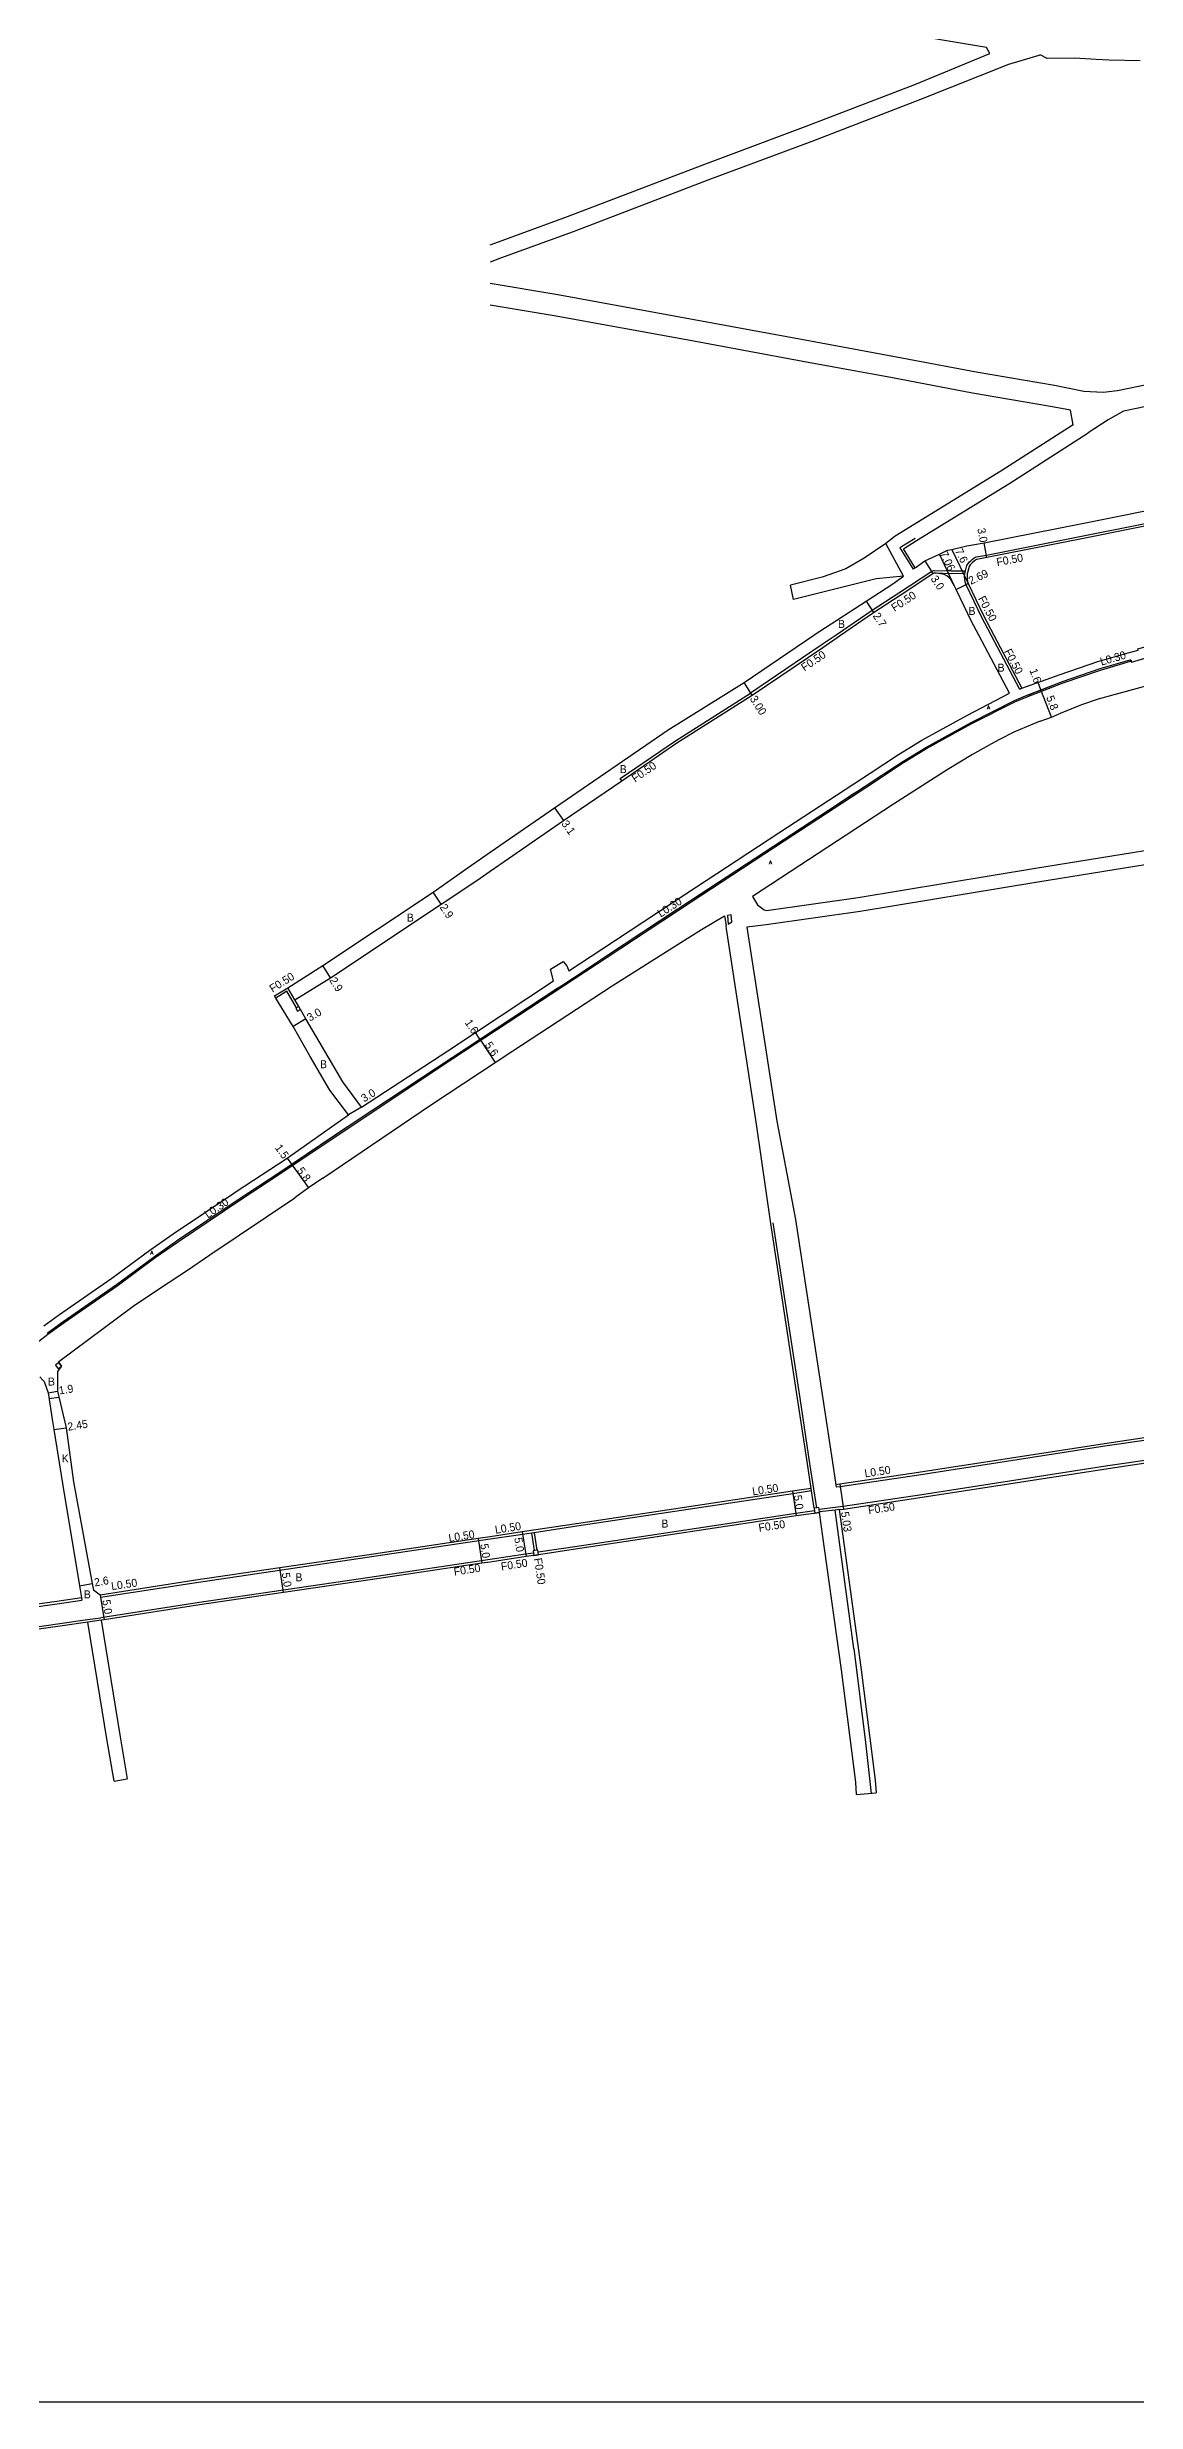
# Model space of a CAD drawing. Header units: metres. Extents: x -27200 to -24000, y -87000 to -85800.
# Drawn here: x -25170.8 to -24953.2, y -87000 to -86529.1 of the extents above; entities that cross this region are included whole.
import ezdxf

# ---------------------------------------------------------------- set-up
doc = ezdxf.new("R2010")
doc.units = ezdxf.units.M
doc.header["$LTSCALE"] = 2.5
for name, color, linetype in [('側溝・桝', 7, 'Continuous'), ('図郭', 7, 'Continuous'), ('幅員', 7, 'Continuous'), ('歩道・分離帯・安全施設', 7, 'Continuous'), ('舗装', 7, 'Continuous'), ('道路', 7, 'Continuous')]:
    doc.layers.add(name, color=color, linetype=linetype)
doc.styles.get("Standard").update_dxf_attribs({"font": ''})
doc.styles.add('YOKO_DECO', font='txt.shx', dxfattribs={"bigfont": 'extfont.shx'})
doc.styles.get('Standard').set_extended_font_data('@MS PGothic')

msp = doc.modelspace()

# ---------------------------------------------------------------- linework, layer by layer
at = {"layer": '側溝・桝', "flags": 128}
for points in [[(-24983.04, -86630.68), (-24963.7, -86626.85), (-24944.22, -86622.95), (-24939.01, -86622.13), (-24911.86, -86616.74), (-24898.29, -86614.09), (-24897.8, -86614.26), (-24897.43, -86614.46), (-24897.1, -86614.7), (-24896.81, -86614.96), (-24896.54, -86615.22), (-24896.29, -86615.46), (-24895.96, -86615.77), (-24895.62, -86616.12), (-24895.31, -86616.51), (-24895.04, -86616.96), (-24894.95, -86617.19), (-24891.92, -86631.51), (-24890.84, -86637.07), (-24891.33, -86637.16)], [(-24997.29, -86627.37), (-25000.34, -86629.24), (-24997.69, -86633.48)], [(-24987.12, -86636.6), (-24987.29, -86636.05), (-24987.39, -86635.54), (-24987.42, -86635.03), (-24987.42, -86634.92), (-24987.37, -86634.31), (-24987.25, -86633.81), (-24986.93, -86632.74), (-24986.69, -86632.35), (-24986.44, -86632.06), (-24986.19, -86631.8), (-24985.9, -86631.55), (-24985.83, -86631.5), (-24985.47, -86631.25), (-24985.2, -86631.11), (-24985.08, -86631.06), (-24983.04, -86630.68)], [(-24993.5, -86633.75), (-24993.98, -86633.94), (-25000.58, -86638.28), (-25005.89, -86641.73), (-25013.1, -86646.69)], [(-24997.27, -86633.22), (-24997.69, -86633.48)], [(-24993.5, -86633.75), (-24990.1, -86633.85), (-24987.25, -86633.81)], [(-24993.4, -86634.25), (-24990.1, -86634.35), (-24987.37, -86634.31)], [(-24982.1, -86646.69), (-24984.04, -86643), (-24987.12, -86636.6)], [(-25013.1, -86646.69), (-25016.05, -86648.72), (-25030.19, -86658.31)], [(-24975.95, -86657.3), (-24976.39, -86657.54), (-24982.1, -86646.69)], [(-25056.25, -86675.38), (-25045.22, -86667.83), (-25030.19, -86658.31)], [(-25055.96, -86675.79), (-25056.25, -86675.38)], [(-25121.32, -86719.6), (-25122.73, -86717.19)], [(-25120.97, -86721.19), (-25122.91, -86717.89), (-25125.11, -86719.27)], [(-25016.98, -86821.21), (-25018.32, -86812.35), (-25020.3, -86799.27), (-25025.67, -86764.24)], [(-24869.64, -86795.63), (-24876.32, -86796.61), (-24886.9, -86798.16), (-24922.89, -86803.54), (-24949.63, -86807.45), (-24959.38, -86808.87), (-24996.54, -86814.65), (-25012.27, -86816.98), (-25013.05, -86817.09)], [(-24905.66, -86805.01), (-24922.27, -86807.5), (-24949.05, -86811.41), (-24958.79, -86812.83), (-24995.93, -86818.61), (-25011.68, -86820.96), (-25016.47, -86821.51)], [(-25018, -86817.82), (-25021.74, -86818.38), (-25064.91, -86824.9), (-25073.49, -86826.18), (-25073.98, -86826.25), (-25075.75, -86826.52), (-25082.25, -86827.49)], [(-25017.48, -86821.29), (-25018, -86817.82), (-25018.08, -86817.33)], [(-25013.13, -86816.6), (-25013.05, -86817.09)], [(-25017.44, -86821.78), (-25021.16, -86822.33), (-25064.38, -86828.87), (-25072.66, -86830.1)], [(-25012.51, -86821.56), (-25013.29, -86821.65), (-25016.4, -86822)], [(-25082.25, -86827.49), (-25106.86, -86831.16), (-25141.46, -86836.25), (-25160.14, -86839.16)], [(-25073.6, -86830.24), (-25075.17, -86830.47), (-25082.25, -86831.53)], [(-25073.98, -86826.25), (-25073.46, -86829.76)], [(-25073.49, -86826.18), (-25072.96, -86829.69)], [(-25082.25, -86831.53), (-25106.31, -86835.12), (-25140.85, -86840.21), (-25160.12, -86843.21)], [(-25177.99, -86841.7), (-25168.85, -86840.4), (-25163.89, -86839.7)], [(-25163.96, -86839.2), (-25163.89, -86839.7)], [(-25160.22, -86838.67), (-25160.14, -86839.16)], [(-25177.43, -86845.66), (-25168.29, -86844.36), (-25162.75, -86843.57)], [(-25162.75, -86843.57), (-25160.12, -86843.21)], [(-25160.04, -86843.7), (-25162.68, -86844.07)]]:
    msp.add_lwpolyline(points, dxfattribs=at)
at = {"layer": '側溝・桝'}
for points in [[(-25175.13, -86789.94), (-25170.67, -86786.48), (-25167.46, -86784.17), (-25156.8, -86776.78), (-25149.23, -86771.16), (-25144.6, -86767.95), (-25132.49, -86759.81), (-25124.14, -86754.29), (-25108.88, -86744.07), (-25089.7, -86731.36), (-25065.47, -86715.44), (-25058.84, -86711.09), (-25042.05, -86700), (-25023.5, -86687.85), (-25005.23, -86675.87), (-24999.61, -86672.16), (-24995.02, -86669.39), (-24985.93, -86664.39), (-24977.33, -86660.04), (-24975.09, -86659.1), (-24967.72, -86656.22), (-24960.25, -86653.66), (-24954.21, -86651.92), (-24954.1, -86651.89)], [(-25033.95, -86704), (-25034.06, -86702.6), (-25034.82, -86702.72), (-25034.69, -86704.48)], [(-25034.69, -86704.48), (-25033.95, -86704)]]:
    msp.add_lwpolyline(points, dxfattribs=at)
at = {"layer": '側溝・桝', "flags": 128}
for points in [[(-25120.78, -86721.9), (-25120.18, -86721.54), (-25120.54, -86720.94), (-25120.97, -86721.19), (-25121.14, -86721.29)], [(-25168.66, -86793.41), (-25167.94, -86792.88), (-25168.47, -86792.16), (-25169.19, -86792.69)], [(-25017.37, -86822.28), (-25016.46, -86822.15), (-25016.38, -86822.13), (-25016.4, -86822), (-25016.47, -86821.51), (-25016.53, -86821.14), (-25016.98, -86821.21), (-25017.48, -86821.29), (-25017.51, -86821.29), (-25017.44, -86821.78)], [(-25073.53, -86830.74), (-25072.59, -86830.6), (-25072.66, -86830.1), (-25072.73, -86829.66), (-25072.96, -86829.69), (-25073.46, -86829.76), (-25073.67, -86829.8), (-25073.6, -86830.24)]]:
    msp.add_lwpolyline(points, close=True, dxfattribs=at)
at = {"layer": '図郭'}
msp.add_lwpolyline([(-25600, -87000), (-24800, -87000), (-24800, -86400), (-25600, -86400)], close=True, dxfattribs=at)
at = {"layer": '幅員', "flags": 128}
for points in [[(-24995.37, -86631.86), (-24993.73, -86634.37)], [(-24989.43, -86636.87), (-24992.44, -86630.48)], [(-24989.96, -86629.53), (-24986.67, -86636.38)], [(-24982.95, -86631.17), (-24983.49, -86628.22)], [(-24989.09, -86637.55), (-24986.67, -86636.38)], [(-25007.09, -86639.89), (-25005.62, -86642.16)], [(-25029.9, -86658.72), (-25031.5, -86656.18)], [(-25069.41, -86681.24), (-25067.62, -86683.77)], [(-25092.05, -86700.52), (-25093.67, -86698.11)], [(-25114.19, -86715.25), (-25115.7, -86712.77)], [(-25119.08, -86723.42), (-25121.67, -86724.94)], [(-25108.01, -86741.06), (-25110.58, -86742.61)], [(-25170.64, -86798.19), (-25168.76, -86797.9)], [(-25169.48, -86805.57), (-25167.06, -86805.18)], [(-25012.35, -86816.48), (-25011.61, -86821.46)], [(-25021.81, -86817.88), (-25021.08, -86822.83)], [(-25084.67, -86827.34), (-25083.93, -86832.29)], [(-25075.83, -86826.02), (-25075.09, -86830.97)], [(-25123.61, -86838.17), (-25124.33, -86833.22)], [(-25164.36, -86836.8), (-25161.8, -86836.37)], [(-25160.22, -86838.67), (-25159.45, -86843.61)]]:
    msp.add_lwpolyline(points, dxfattribs=at)
at = {"layer": '幅員'}
for points in [[(-24972.16, -86657.65), (-24972.7, -86656.14)], [(-24970.05, -86663.06), (-24972.16, -86657.65)], [(-25084.34, -86727.5), (-25085.22, -86726.17)], [(-25084.34, -86727.5), (-25081.26, -86732.18)], [(-25122.82, -86751.26), (-25121.97, -86752.49)], [(-25121.97, -86752.49), (-25118.59, -86757.2)]]:
    msp.add_lwpolyline(points, dxfattribs=at)
at = {"layer": '歩道・分離帯・安全施設'}
for points in [[(-25170.84, -86786.25), (-25167.63, -86783.94), (-25156.97, -86776.55), (-25149.4, -86770.93), (-25144.76, -86767.71), (-25132.65, -86759.57), (-25124.3, -86754.05), (-25109.03, -86743.83), (-25089.86, -86731.13), (-25065.62, -86715.2), (-25059, -86710.85), (-25042.2, -86699.77), (-25023.66, -86687.62), (-25005.38, -86675.64), (-24999.76, -86671.93), (-24995.16, -86669.14), (-24986.06, -86664.14), (-24977.45, -86659.79), (-24975.2, -86658.84), (-24967.82, -86655.96), (-24960.33, -86653.39), (-24954.29, -86651.65), (-24954.17, -86651.62), (-24954.05, -86652.06), (-24950.7, -86651.1)], [(-25170.84, -86786.25), (-25167.63, -86783.94), (-25156.97, -86776.55), (-25149.4, -86770.93), (-25144.76, -86767.71), (-25132.65, -86759.57), (-25124.3, -86754.05), (-25109.03, -86743.83), (-25089.86, -86731.13), (-25065.62, -86715.2), (-25059, -86710.85), (-25042.2, -86699.77), (-25023.66, -86687.62), (-25005.38, -86675.64), (-24999.76, -86671.93), (-24995.16, -86669.14), (-24986.06, -86664.14), (-24977.45, -86659.79), (-24975.2, -86658.84), (-24967.82, -86655.96), (-24960.33, -86653.39), (-24954.29, -86651.65), (-24954.17, -86651.62), (-24954.05, -86652.06), (-24950.7, -86651.1)], [(-24974.62, -86658.61), (-24967.82, -86655.96), (-24960.33, -86653.39), (-24958.89, -86652.98)], [(-24981.22, -86661.69), (-24977.45, -86659.79)], [(-25005.3, -86675.58), (-24999.76, -86671.93), (-24995.16, -86669.14), (-24986.06, -86664.14), (-24981.33, -86661.75)], [(-25016.21, -86682.74), (-25009.48, -86678.32)], [(-25021.92, -86686.48), (-25018.85, -86684.47)], [(-25029.1, -86691.18), (-25025.76, -86689)], [(-25041.05, -86699.01), (-25038.5, -86697.34)], [(-25064.99, -86714.79), (-25059, -86710.85), (-25044.85, -86701.51)], [(-25105.93, -86741.77), (-25089.86, -86731.13), (-25068.72, -86717.24)], [(-25168.12, -86784.3), (-25167.63, -86783.94), (-25156.97, -86776.55), (-25149.4, -86770.93), (-25144.76, -86767.71), (-25132.65, -86759.57), (-25124.3, -86754.05), (-25110.75, -86744.98)]]:
    msp.add_lwpolyline(points, dxfattribs=at)
at = {"layer": '舗装', "flags": 128}
for points in [[(-24999.63, -86634.9), (-25003.13, -86628.34)], [(-25170.46, -86799.36), (-25168.48, -86799.1)], [(-25012.51, -86821.56), (-25013.29, -86821.65), (-25016.4, -86822), (-25016.38, -86822.13), (-25016.46, -86822.15)], [(-25009.54, -86849.35), (-25013.29, -86821.65)], [(-25164.36, -86836.8), (-25161.8, -86836.37)], [(-25160.04, -86843.7), (-25162.68, -86844.07)], [(-25009.54, -86849.35), (-25007.2, -86868.14), (-25006.09, -86878.3)]]:
    msp.add_lwpolyline(points, dxfattribs=at)
at = {"layer": '道路', "flags": 128}
for points in [[(-25082.24, -86568.65), (-25081.35, -86568.29), (-25066.78, -86563), (-25039.85, -86552.69), (-25019.11, -86544.93), (-24997.37, -86536.54), (-24982.36, -86530.36), (-24983.03, -86529.15), (-24992.21, -86527.62), (-25009.2, -86524.65), (-25020.82, -86522.7), (-25036.13, -86519.76), (-25041.07, -86519.17)], [(-24952.3, -86531.85), (-24958.49, -86531.68), (-24961.07, -86531.6), (-24965.44, -86531.31), (-24970.91, -86531.38), (-24972.27, -86530.61), (-24972.55, -86530.74), (-24978.6, -86532.59), (-24996.2, -86539.54), (-25017.96, -86547.94), (-25038.71, -86555.7), (-25065.66, -86566.01), (-25080.19, -86571.29), (-25082.24, -86572.12)], [(-24800.6, -86581.27), (-24801.35, -86576.56), (-24804.14, -86559.86), (-24807.53, -86541.05), (-24807.95, -86540.79), (-24808.95, -86541.7), (-24823.29, -86553.63), (-24837.21, -86565.59), (-24849.63, -86575.82), (-24853.43, -86578.27), (-24857.82, -86579.96), (-24863.67, -86581.23), (-24883.38, -86585.84), (-24901.84, -86590.13), (-24918.44, -86594.02), (-24938.18, -86598.32), (-24955.62, -86601.89), (-24958.73, -86603.63), (-24962.67, -86606.22)], [(-25082.24, -86576.31), (-25068.72, -86578.57), (-25041.47, -86583.54), (-25018.95, -86587.71), (-25001.01, -86591), (-24985.06, -86594.03), (-24969.46, -86596.73), (-24963.55, -86597.87), (-24959.71, -86598.07), (-24956.81, -86597.77), (-24939.07, -86594.11)], [(-24965.7, -86604.63), (-24966.26, -86601.67), (-24970.23, -86600.96), (-24985.83, -86598.27), (-25001.8, -86595.23), (-25019.73, -86591.94), (-25042.25, -86587.78), (-25069.47, -86582.81), (-25082.24, -86580.68)], [(-24965.7, -86604.63), (-24980.16, -86613.92), (-25001.28, -86626.91), (-25003.13, -86628.34)], [(-24999.65, -86629.4), (-24997.03, -86627.79), (-24978.59, -86616.45), (-24962.67, -86606.22)], [(-24997.27, -86633.22), (-24995.37, -86631.86), (-24992.44, -86630.48), (-24990.82, -86629.72), (-24989.96, -86629.53), (-24986.93, -86628.86), (-24983.49, -86628.22), (-24963.57, -86624.27), (-24944.66, -86620.49), (-24939.39, -86619.65), (-24912.35, -86614.29), (-24898.9, -86611.66), (-24896.63, -86611.21), (-24893.27, -86610.56)], [(-24944.13, -86623.45), (-24963.6, -86627.34), (-24982.95, -86631.17), (-24984.95, -86631.55), (-24985, -86631.57), (-24985.21, -86631.68), (-24985.54, -86631.9), (-24985.59, -86631.94), (-24985.85, -86632.16), (-24986.07, -86632.4), (-24986.29, -86632.65), (-24986.46, -86632.93), (-24986.78, -86633.98), (-24986.88, -86634.42), (-24986.92, -86634.98), (-24986.92, -86635.01), (-24986.89, -86635.48), (-24986.8, -86635.94), (-24986.67, -86636.38), (-24983.6, -86642.77), (-24981.53, -86646.69)], [(-25003.13, -86628.34), (-25007.51, -86631.28), (-25011.17, -86633.43), (-25015.87, -86635.1), (-25022.22, -86636.69)], [(-24997.27, -86633.22), (-24999.65, -86629.4)], [(-25021.6, -86639.56), (-25022.22, -86636.69)], [(-24999.63, -86634.9), (-25005.06, -86635.43), (-25021.6, -86639.56)], [(-25017.52, -86646.69), (-25017.45, -86646.64), (-25007.09, -86639.89), (-25001.75, -86636.41), (-24999.63, -86634.9)], [(-25012.22, -86646.69), (-25005.62, -86642.16), (-25000.31, -86638.7), (-24993.73, -86634.37), (-24993.4, -86634.25)], [(-24984.57, -86646.69), (-24986, -86643.99), (-24989.09, -86637.55), (-24989.43, -86636.87), (-24990.22, -86635.48), (-24990.56, -86635.14), (-24990.93, -86634.85), (-24991.34, -86634.6), (-24991.4, -86634.57), (-24993.4, -86634.25)], [(-25031.5, -86656.18), (-25017.52, -86646.69)], [(-25029.9, -86658.72), (-25015.77, -86649.13), (-25012.22, -86646.69)], [(-24978.46, -86658.31), (-24984.57, -86646.69)], [(-24981.53, -86646.69), (-24975.95, -86657.3)], [(-25082.25, -86690.11), (-25069.41, -86681.24), (-25046.64, -86665.65), (-25031.5, -86656.18)], [(-25082.25, -86693.88), (-25067.62, -86683.77), (-25055.96, -86675.79), (-25044.94, -86668.24), (-25029.9, -86658.72)], [(-24886.59, -86682.33), (-24896.1, -86683.8), (-24931.53, -86689.4), (-24972.79, -86696.1), (-25008.26, -86701.93), (-25027.09, -86704.62), (-25030.93, -86705.06), (-25024.97, -86743.85), (-25021.22, -86763.56), (-25015.86, -86798.51), (-25013.87, -86811.68), (-25013.13, -86816.6)], [(-25110.58, -86742.61), (-25114.3, -86737.7), (-25118.24, -86730.98), (-25121.67, -86724.94), (-25125.11, -86719.27), (-25125.36, -86718.84), (-25122.73, -86717.19), (-25115.7, -86712.77), (-25093.67, -86698.11), (-25086.68, -86693.18), (-25082.25, -86690.11)], [(-25108.01, -86741.06), (-25111.7, -86736), (-25116.42, -86727.94), (-25119.08, -86723.42), (-25120.18, -86721.54), (-25120.54, -86720.94), (-25121.32, -86719.6), (-25114.19, -86715.25), (-25092.05, -86700.52), (-25084.93, -86695.73), (-25082.25, -86693.88)], [(-25018.08, -86817.33), (-25018.82, -86812.43), (-25020.79, -86799.35), (-25026.16, -86764.32), (-25029.01, -86744.49), (-25035.01, -86705.45), (-25035.08, -86704.74)], [(-25168.47, -86792.16), (-25167.94, -86792.88), (-25168.76, -86793.96), (-25168.76, -86797.9), (-25167.06, -86805.18), (-25165.58, -86816), (-25161.8, -86836.37), (-25161.55, -86837.68)], [(-25172.31, -86795.03), (-25171.69, -86795.68), (-25171.4, -86795.97), (-25170.64, -86798.19), (-25169.74, -86803.91), (-25169.48, -86805.57), (-25167.76, -86816.36), (-25164.36, -86836.8), (-25163.96, -86839.2)], [(-24869.72, -86795.14), (-24876.39, -86796.12), (-24886.97, -86797.66), (-24922.96, -86803.05), (-24949.7, -86806.95), (-24959.46, -86808.38), (-24996.62, -86814.16), (-25012.35, -86816.48), (-25013.13, -86816.6)], [(-25012.51, -86821.56), (-25011.61, -86821.46), (-24995.86, -86819.1), (-24958.71, -86813.32), (-24948.98, -86811.9), (-24922.2, -86807.99), (-24886.23, -86802.61), (-24875.67, -86801.06), (-24869.11, -86800.1)], [(-25018.08, -86817.33), (-25021.81, -86817.88), (-25064.99, -86824.41), (-25075.83, -86826.02), (-25082.25, -86826.98)], [(-25016.46, -86822.15), (-25017.37, -86822.28), (-25017.58, -86822.31), (-25021.08, -86822.83), (-25064.3, -86829.36), (-25072.59, -86830.6), (-25073.53, -86830.74), (-25075.09, -86830.97), (-25082.25, -86832.04)], [(-25016.46, -86822.15), (-25015.46, -86829.36), (-25012.1, -86853.58), (-25009.24, -86876.07), (-25009.06, -86878.52)], [(-25012.51, -86821.56), (-25011.5, -86828.81), (-25008.13, -86853.06), (-25005.26, -86875.67), (-25005.07, -86878.23)], [(-25082.25, -86826.98), (-25084.67, -86827.34), (-25106.93, -86830.66), (-25124.33, -86833.22), (-25141.54, -86835.76), (-25160.22, -86838.67)], [(-25082.25, -86832.04), (-25083.93, -86832.29), (-25106.23, -86835.61), (-25123.61, -86838.17), (-25140.78, -86840.7), (-25159.45, -86843.61), (-25160.04, -86843.7)], [(-25163.96, -86839.2), (-25168.92, -86839.91), (-25178.06, -86841.21), (-25194.64, -86843.57), (-25214.85, -86846.83), (-25242.71, -86850.96), (-25243.41, -86851.02), (-25244.42, -86850.39), (-25244.56, -86850.25)], [(-25160.22, -86838.67), (-25161.55, -86837.68)], [(-25160.04, -86843.7), (-25156.26, -86866.98), (-25154.81, -86875.43)], [(-25157.44, -86875.88), (-25154.81, -86875.43)], [(-25009.06, -86878.52), (-25005.07, -86878.23)]]:
    msp.add_lwpolyline(points, dxfattribs=at)
at = {"layer": '道路'}
for points in [[(-24975.95, -86657.3), (-24968.32, -86654.58), (-24960.77, -86651.99), (-24954.69, -86650.24), (-24952.71, -86649.66), (-24952.77, -86649.45), (-24951.12, -86648.97), (-24945.07, -86647.41), (-24937.29, -86645.75), (-24929.12, -86644.09), (-24925.62, -86643.49), (-24915.93, -86641.6), (-24906.16, -86639.68), (-24901.02, -86638.68), (-24891.33, -86637.16)], [(-24894.92, -86645.64), (-24899.09, -86646.2), (-24906.55, -86647.4), (-24913.3, -86648.49), (-24926.54, -86651.21), (-24944.37, -86655.21), (-24952.16, -86657.14), (-24957.29, -86658.53), (-24960.69, -86659.47), (-24964, -86660.64), (-24968.3, -86662.36), (-24968.49, -86662.43)], [(-25067.64, -86711.96), (-25066.93, -86712.83), (-25066.52, -86713.83), (-25059.9, -86709.48), (-25043.11, -86698.4), (-25024.56, -86686.25), (-25006.28, -86674.27), (-25000.64, -86670.54), (-24995.98, -86667.72), (-24986.83, -86662.69), (-24978.46, -86658.31)], [(-24972.3, -86663.92), (-24973.75, -86664.48), (-24977.54, -86666.07), (-24980.41, -86667.55), (-24982, -86668.43), (-24985.84, -86670.59), (-24990.89, -86673.64), (-25001.6, -86680.49), (-25029.84, -86698.93), (-25028.8, -86700.63)], [(-24972.3, -86663.92), (-24970.05, -86663.06), (-24968.49, -86662.43)], [(-25028.8, -86700.63), (-25027.49, -86701.63), (-25026.99, -86701.74), (-25008.69, -86699.13), (-24973.25, -86693.3), (-24931.98, -86686.6), (-24896.54, -86681), (-24886.81, -86679.49)], [(-25115.74, -86755.28), (-25094.16, -86740.67), (-25077.72, -86729.85), (-25057.84, -86716.82), (-25047.01, -86709.97), (-25040.01, -86705.57), (-25035.42, -86702.85), (-25035.08, -86704.74)], [(-25070.21, -86713.46), (-25067.64, -86711.96)], [(-25108.01, -86741.06), (-25090.72, -86729.83), (-25069.61, -86715.81), (-25070.21, -86713.46)], [(-25133.06, -86757.97), (-25122.82, -86751.26), (-25110.58, -86742.61)], [(-25115.74, -86755.28), (-25118.59, -86757.2), (-25121.31, -86759.2)], [(-25168.54, -86782.68), (-25157.88, -86775.28), (-25150.31, -86769.66), (-25145.64, -86766.42), (-25133.51, -86758.27), (-25133.06, -86757.97)], [(-25168.47, -86792.16), (-25168.5, -86791.97), (-25153.66, -86780.88), (-25148.19, -86777.19), (-25142.77, -86773.66), (-25138.28, -86770.61), (-25121.31, -86759.2)], [(-25171.47, -86784.78), (-25168.54, -86782.68)], [(-25157.44, -86875.88), (-25158.89, -86867.4), (-25162.68, -86844.07), (-25168.22, -86844.86), (-25177.36, -86846.16), (-25193.9, -86848.52), (-25214.09, -86851.77), (-25241.98, -86855.91), (-25247.72, -86856.91)]]:
    msp.add_lwpolyline(points, dxfattribs=at)

# ---------------------------------------------------------------- texts
at = {"layer": '側溝・桝'}
for s, rotation, p in [('F0.50', 10.5453, (-24980.88, -86632.89)), ('F0.50', 33.0633, (-25001.41, -86642.05)), ('F0.50', 297.7597, (-24984.78, -86639.37)), ('F0.50', 34.159, (-25019.41, -86654)), ('F0.50', 297.7597, (-24979.55, -86649.93)), ('L0.30', 16, (-24960.04, -86652.79)), ('F0.50', 34.3856, (-25053.28, -86676.19)), ('L0.30', 33, (-25048.15, -86703.19)), ('F0.50', 32.1293, (-25125.76, -86718.22)), ('L0.30', 34, (-25138.7, -86763.38)), ('L0.50', 8.5952, (-25029.73, -86818.73)), ('L0.50', 8.5952, (-25007.29, -86815.13)), ('F0.50', 8.5952, (-25006.56, -86822.5)), ('L0.50', 8.8517, (-25090.45, -86828.04)), ('L0.50', 8.8517, (-25081.17, -86826.4)), ('F0.50', 8.5952, (-25028.48, -86826)), ('L0.50', 8.109, (-25157.91, -86837.66)), ('F0.50', 8.8517, (-25089.4, -86834.79)), ('F0.50', 8.8517, (-25079.98, -86833.76)), ('F0.50', 278.4792, (-25073.51, -86831.35))]:
    msp.add_text(s, height=1.6, rotation=rotation, dxfattribs=at).set_placement(p)
at = {"layer": '幅員'}
for s, rotation, p in [('3.0', 280.5422, (-24984.87, -86625.41)), ('7.06', 295.2052, (-24992.38, -86630.37)), ('7.6', 295.6415, (-24989.36, -86629.82)), ('3.0', 303.2645, (-24994.27, -86635.4)), ('2.69', 25.6878, (-24986.16, -86636.65)), ('2.7', 303.0858, (-25005.83, -86642.83)), ('1.6', 290, (-24974.46, -86653.71)), ('3.00', 302.0253, (-25030.41, -86659.41)), ('5.8', 291, (-24971.13, -86659.14)), ('3.1', 305.2175, (-25068.09, -86684.42)), ('2.9', 303.8995, (-25092.42, -86701.11)), ('2.9', 301.4192, (-25114.47, -86715.69)), ('3.0', 30.3965, (-25118.3, -86724.01)), ('1.6', 304, (-25087.41, -86724.19)), ('5.6', 303, (-25083.41, -86728.64)), ('3.0', 31.1183, (-25107.47, -86740.16)), ('1.5', 305, (-25125.37, -86749.2)), ('5.8', 306, (-25121, -86753.8)), ('1.9', 8.9109, (-25168.37, -86798.55)), ('2.45', 9.0435, (-25166.63, -86805.8)), ('5.0', 278.4003, (-25021.58, -86818.76)), ('5.03', 278.4004, (-25012.13, -86822.08)), ('5.0', 278.4805, (-25084.24, -86828.49)), ('5.0', 278.479, (-25077.45, -86827.25)), ('2.6', 9.4771, (-25161.28, -86836.93)), ('5.0', 278.3808, (-25123.93, -86834.26)), ('5.0', 278.8231, (-25159.81, -86839.7))]:
    msp.add_text(s, height=1.6, rotation=rotation, dxfattribs=at).set_placement(p)
at = {"layer": '舗装'}
for s, p in [('B', (-24986.62, -86642.65)), ('B', (-25012.72, -86645.25)), ('B', (-24980.8, -86653.99)), ('B', (-25056.36, -86674.28)), ('B', (-25098.92, -86703.97)), ('B', (-25116.27, -86733.3)), ('B', (-25170.68, -86796.75)), ('K', (-25167.91, -86812.11)), ('B', (-25048.02, -86825.16)), ('B', (-25121.19, -86835.89)), ('B', (-25163.49, -86839.31))]:
    msp.add_text(s, height=1.6, dxfattribs=at).set_placement(p)
at = {"layer": '舗装', "style": 'YOKO_DECO'}
for p in [(-24982.9, -86661.51, 741.13), (-25026.5, -86692.48, 742.27), (-25150.19, -86770.55, 750.4)]:
    msp.add_text('A', height=0.75, dxfattribs=at).set_placement(p)

doc.saveas('drawing.dxf')
